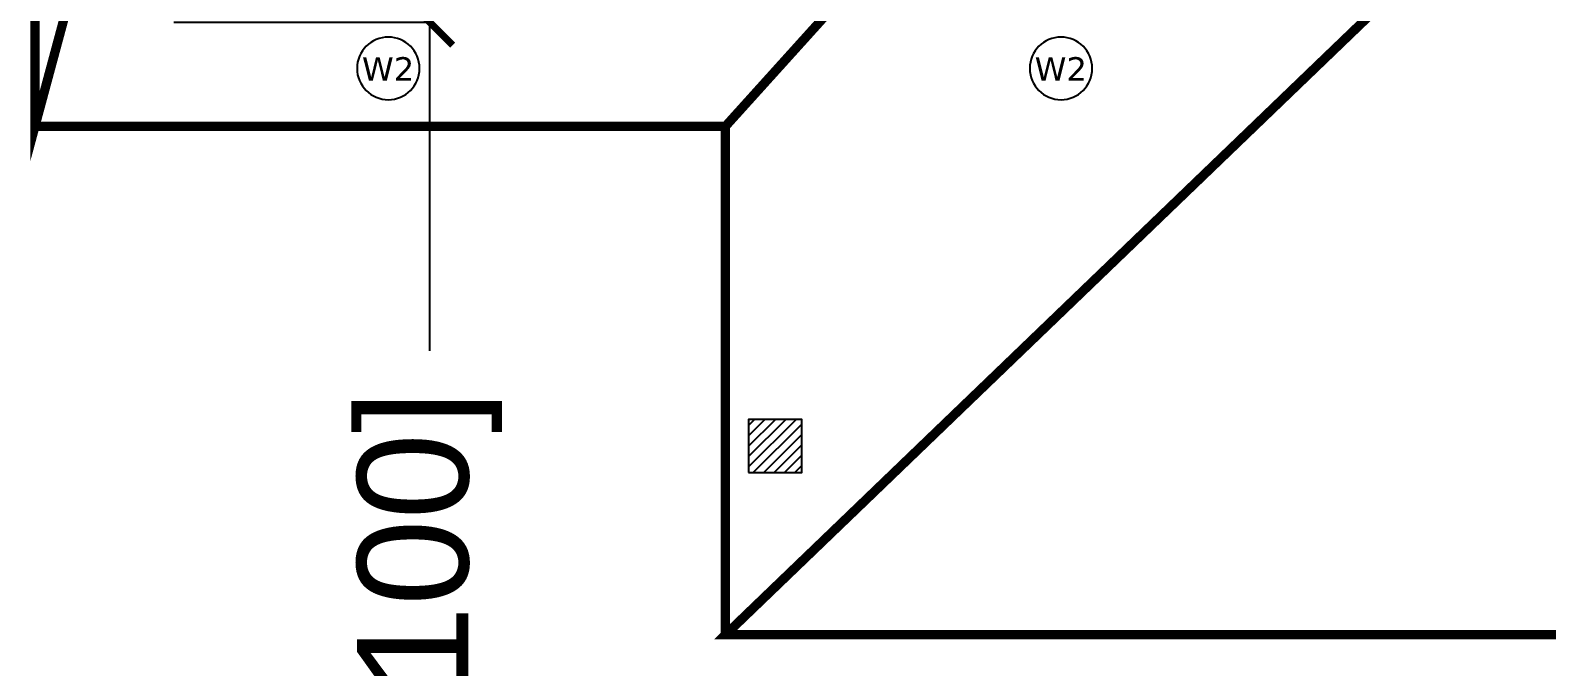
# Model space of a CAD drawing. Header units: millimetres. Extents: x -176651 to 424033, y -469666 to 486614.
# Drawn here: x 158643 to 165187, y 50522 to 53269 of the extents above; entities that cross this region are included whole.
import ezdxf
from ezdxf.enums import TextEntityAlignment as Align

# ---------------------------------------------------------------- set-up
doc = ezdxf.new("R2010")
doc.units = ezdxf.units.MM
doc.header["$PDMODE"] = 35
doc.header["$PDSIZE"] = 0.1
doc.linetypes.add('1625E_Roof Plan$0$DASHED', pattern=[0.75, 0.5, -0.25])
doc.layers.get('Defpoints').update_dxf_attribs({"color": 252})
for name, color, linetype in [('1625_East Villa$0$ad-Text main', 8, 'Continuous'), ('1625_East Villa$0$ad-Text Main_Door&window Label', 8, 'Continuous'), ('1625E_Columns$0$ad-MS Column', 8, 'Continuous'), ('1625E_Roof Plan$0$ad-Primary Roof', 8, 'Continuous'), ('1625E_Roof Plan$0$ad-Secondary Roof', 8, 'Continuous'), ('ad-Dimension', 4, 'Continuous'), ('ad-Plinth', 8, 'Continuous')]:
    doc.layers.add(name, color=color, linetype=linetype)
doc.styles.add('1625_East Villa$0$6 U T S R N_Typical Floor Plan$0$3BHK-E(NB)$0$grid_text', font='verdana.ttf', dxfattribs={"width": 0.9})
doc.styles.get("Standard").update_dxf_attribs({"font": 'arial.ttf'})
doc.dimstyles.new('Copy of A-100-DIM-INT (MM-FT)', dxfattribs={"dimscale": 500, "dimtxt": 2.4, "dimasz": 1, "dimexe": 0, "dimexo": 0, "dimgap": 1, "dimtad": 0, "dimdec": 0, "dimlfac": 0.03937, "dimdsep": 46, "dimlunit": 3, "dimtxsty": 'Standard', "dimblk": 'ARCHTICK', "dimcen": 0.025, "dimclrd": 256, "dimclre": 256, "dimclrt": 256, "dimazin": 2, "dimtfac": 1, "dimtdec": 0, "dimtix": 1, "dimtmove": 2, "dimatfit": 3, "dimldrblk": 'ARCHTICK', "dimfxl": 1, "dimtolj": 1, "dimtzin": 0, "dimarcsym": 0})

# ---------------------------------------------------------------- blocks, each defined once
blk = doc.blocks.new('_ArchTick')
at = {"color": 0, "linetype": 'ByBlock', "const_width": 0.15}
blk.add_lwpolyline([(-0.5, -0.5), (0.5, 0.5)], dxfattribs=at)
blk = doc.blocks.new('*D19')
at = {"layer": 'ad-Dimension', "lineweight": -2, "transparency": 16777216}
for p, q in [((0, 0), (1102.9, 0)), ((1102.9, 0), (1102.9, -1419.3)), ((1102.9, -6100), (1102.9, -4680.7)), ((0, -6100), (1102.9, -6100))]:
    blk.add_line(p, q, dxfattribs=at)
at = {"layer": 'Defpoints', "color": 0, "ltscale": 5, "transparency": 16777216}
for p in [(0, 0), (0, -6100), (1102.9, -6100)]:
    blk.add_point(p, dxfattribs=at)
at = {"layer": 'ad-Dimension', "lineweight": -2, "ltscale": 5, "transparency": 16777216, "xscale": 200, "yscale": 200, "zscale": 200}
for p, rotation in [((1102.9, 0), 90), ((1102.9, -6100), 270)]:
    blk.add_blockref('_ArchTick', p, dxfattribs=dict(at, rotation=rotation))
at = {"layer": 'ad-Dimension', "ltscale": 5, "transparency": 16777216, "insert": (1102.9, -3050), "char_height": 480, "attachment_point": 5, "rotation": 90}
blk.add_mtext("\\A1;20' [6100]", dxfattribs=at)
blk = doc.blocks.new('1625_East Villa$0$6 U T S R N_Typical Floor Plan$0$ad_Window Tag')
blk.add_circle((0, 0), 150)
at = {"style": '1625_East Villa$0$6 U T S R N_Typical Floor Plan$0$3BHK-E(NB)$0$grid_text', "width": 0.9}
blk.add_attdef('D1', text='', height=125, dxfattribs=at).set_placement((0, 0), align=Align.MIDDLE_CENTER)
blk = doc.blocks.new('1625_East Villa$0$zw$3849')
at = {"layer": '1625_East Villa$0$ad-Text Main_Door&window Label'}
ref = blk.add_blockref('1625_East Villa$0$6 U T S R N_Typical Floor Plan$0$ad_Window Tag', (925, -200), dxfattribs=dict(at, xscale=-0.9, yscale=0.9, zscale=0.9))
ref.add_attrib('D1', 'W2', dxfattribs={"height": 101.25, "rotation": 1800, "style": '1625_East Villa$0$6 U T S R N_Typical Floor Plan$0$3BHK-E(NB)$0$grid_text'}).set_placement((924, -202.1), align=Align.MIDDLE_CENTER)
ref = blk.add_blockref('1625_East Villa$0$6 U T S R N_Typical Floor Plan$0$ad_Window Tag', (3828.2, -200), dxfattribs=dict(at, xscale=-0.9, yscale=0.9, zscale=0.9))
ref.add_attrib('D1', 'W2', dxfattribs={"height": 101.25, "rotation": 1800, "style": '1625_East Villa$0$6 U T S R N_Typical Floor Plan$0$3BHK-E(NB)$0$grid_text'}).set_placement((3827.2, -202.1), align=Align.MIDDLE_CENTER)
blk = doc.blocks.new('1625E_Roof Plan')
at = {"layer": '1625E_Roof Plan$0$ad-Primary Roof', "linetype": '1625E_Roof Plan$0$DASHED', "ltscale": 2, "const_width": 40}
blk.add_lwpolyline([(12570, -2645), (2380, -2645), (7475, 2255)], close=True, dxfattribs=at)
blk.add_lwpolyline([(2380, -2645), (2380, -450)], dxfattribs=at)
at = {"layer": '1625E_Roof Plan$0$ad-Secondary Roof', "linetype": '1625E_Roof Plan$0$DASHED', "ltscale": 2, "const_width": 40}
for points in [[(-600, 5195), (161.2, 2372.5), (-600, -450)], [(2380, 5195), (4927.5, 2372.5), (2380, -450), (-600, -450), (-600, 5195)]]:
    blk.add_lwpolyline(points, close=True, dxfattribs=at)
blk = doc.blocks.new('1625E_Columns$0$A$C42b14ea2')
at = {"layer": '1625E_Columns$0$ad-MS Column'}
h = blk.add_hatch(dxfattribs=at)
h.set_pattern_fill('ANSI31', color=256, scale=10)
h.set_pattern_definition([(45, (-1729784.14, 638048.958), (-22.4506403, 22.4506403), [])])
h.paths.add_polyline_path([(0, 0), (230, 0), (230, 230), (0, 230)])
blk.add_lwpolyline([(0, 0), (230, 0), (230, 230), (0, 230)], close=True, dxfattribs=at)
blk = doc.blocks.new('1625E_Columns')
at = {"rotation": 359.9999999999997}
blk.add_blockref('1625E_Columns$0$A$C42b14ea2', (2480, -1945), dxfattribs=at)
blk = doc.blocks.new('1625_East Villa')
at = {"layer": '1625_East Villa$0$ad-Text main'}
blk.add_blockref('1625_East Villa$0$zw$3849', (0, 0), dxfattribs=at)
for name in ['1625E_Roof Plan', '1625E_Columns']:
    blk.add_blockref(name, (0, 0))
blk = doc.blocks.new("All Plot's Villa Plans")
at = {"ltscale": 5}
blk.add_blockref('1625_East Villa', (159262.9, 53304.9), dxfattribs=at)
blk = doc.blocks.new('A$C92fa9908')
at = {"layer": 'ad-Dimension'}
dim = blk.add_linear_dim(base=(1102.9, -6100), p1=(0, 0), p2=(0, -6100), angle=90, dimstyle='Copy of A-100-DIM-INT (MM-FT)', override={"dimscale": 200}, dxfattribs=at)
dim.commit()
dim.dimension.update_dxf_attribs({"geometry": '*D19', "text_midpoint": (1102.9, -3050)})
blk = doc.blocks.new('zw$C194')
at = {"layer": 'ad-Plinth', "ltscale": 5}
blk.add_blockref('A$C92fa9908', (-32575.9, -375453.9), dxfattribs=at)

msp = doc.modelspace()

# ---------------------------------------------------------------- block references
at = {"ltscale": 5}
msp.add_blockref("All Plot's Villa Plans", (0, 0), dxfattribs=at)

# ---------------------------------------------------------------- next in the draw order: block references
msp.add_blockref('zw$C194', (191838.8, 428758.8), dxfattribs=at)

doc.saveas('drawing.dxf')
